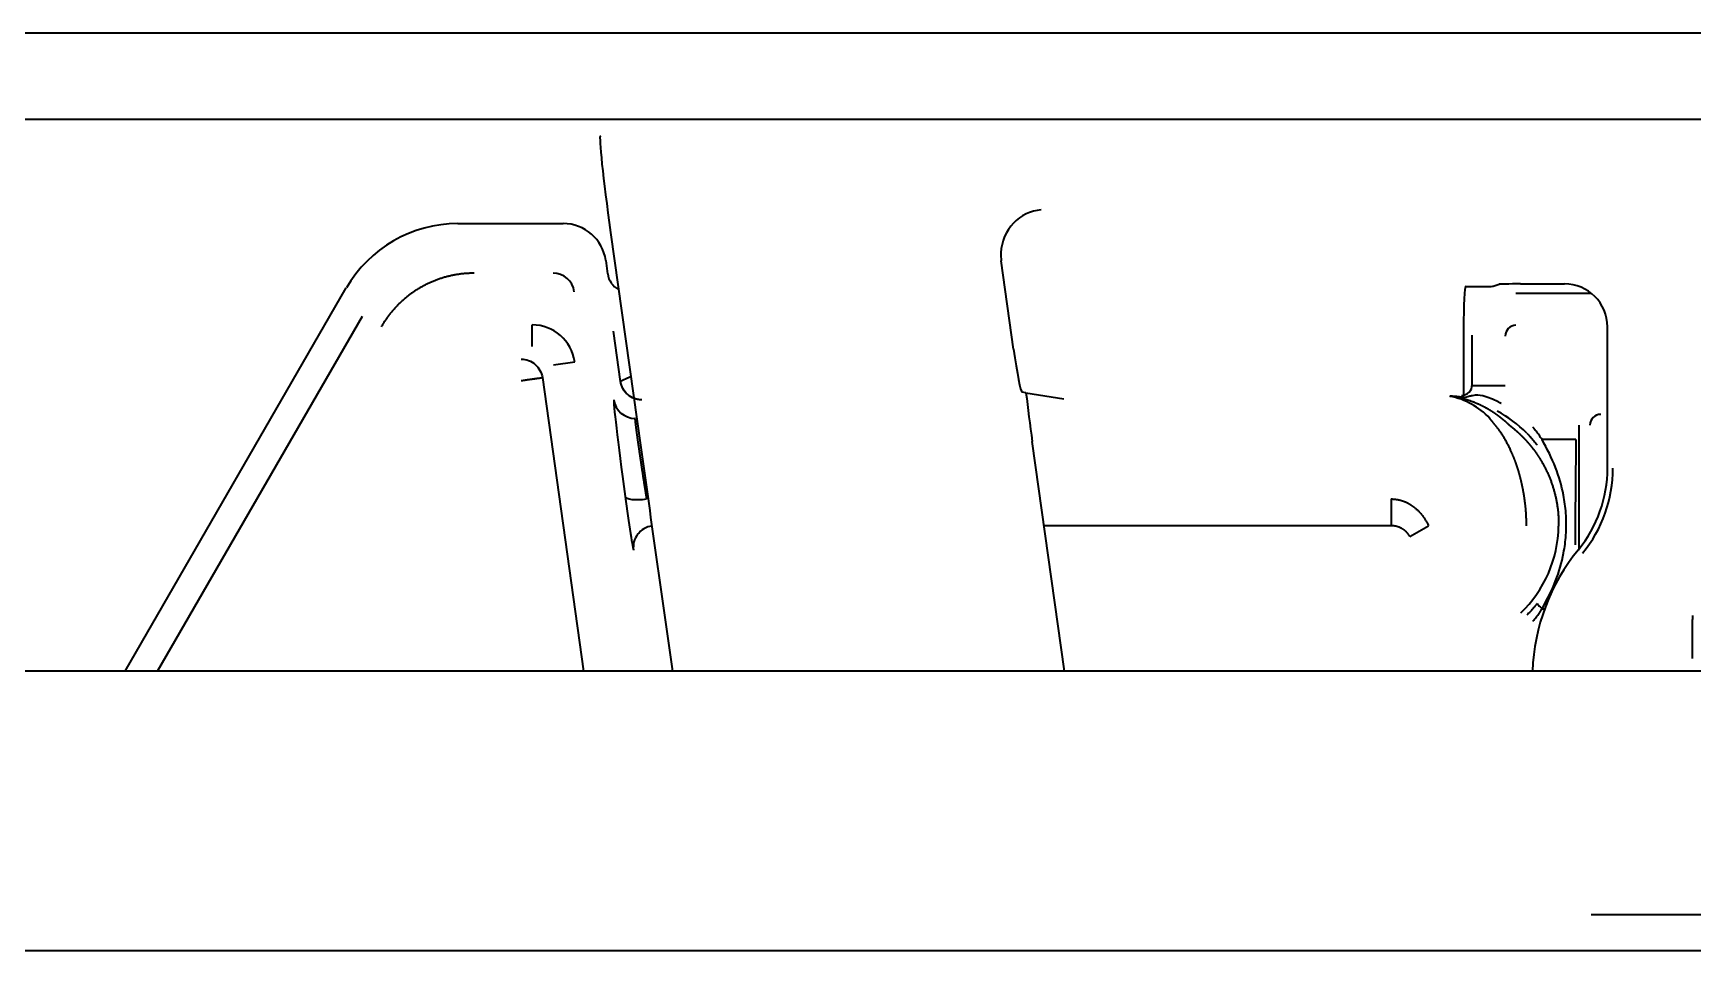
# Model space of a CAD drawing. Extents: x -760 to 4209, y 5795 to 10328.
# Drawn here: x 2426.9 to 2465.54, y 10196.42 to 10217.79 of the extents above; entities that cross this region are included whole.
import ezdxf

# ---------------------------------------------------------------- set-up
doc = ezdxf.new("R2010")
doc.units = 0
doc.header["$LTSCALE"] = 5
doc.layers.add('1', color=7, linetype='CONTINUOUS', true_color=0xffffff)
doc.layers.add('4', color=7, linetype='CONTINUOUS', true_color=0xffffff)

msp = doc.modelspace()

# ---------------------------------------------------------------- linework, layer by layer
at = {"layer": '1', "color": 7, "linetype": 'Continuous', "lineweight": 35}
for p, q in [((2507.775, 10217.788), (2052.335, 10217.788)), ((2049.923, 10215.788), (2510.187, 10215.788)), ((2440.342, 10213.15), (2441.046, 10208.143)), ((2449.728, 10210.429), (2449.439, 10212.486)), ((2460.248, 10211.888), (2460.397, 10211.888)), ((2460.896, 10211.896), (2461.03, 10211.941)), ((2461.529, 10211.949), (2462.555, 10211.949)), ((2460.205, 10210.905), (2460.205, 10209.36)), ((2463.555, 10207.66), (2463.555, 10210.949)), ((2450.015, 10209.414), (2449.921, 10209.429)), ((2450.015, 10209.414), (2450.897, 10209.272)), ((2441.046, 10208.143), (2441.046, 10208.143)), ((2450.914, 10202.932), (2450.162, 10208.281)), ((2463.173, 10197.268), (2525.973, 10197.268))]:
    msp.add_line(p, q, dxfattribs=at)
for centre, radius, start, end in [((2460.555, 10207.66), 3, 320.732, 0), ((2460.555, 10207.66), 3.127, 320.732, 0), ((2466.555, 10202.755), 4.75, 140.732, 177.8565)]:
    msp.add_arc(centre, radius, start, end, dxfattribs=at)
for centre, major_axis, ratio, start_param, end_param in [((2440.422, 10213.15), (0.317, -2.25), 0.03458, 3.136727, 4.707523), ((2450.371, 10212.675), (-0.353, -0.945), 0.923303, 3.526353, 5.044789), ((2450.431, 10212.622), (-0.757, 0.658), 0.996825, 0.6648, 0.853636), ((2460.257, 10210.905), (0, -1), 0.052408, 3.159046, 4.712389), ((2460.397, 10211.897), (0.5, 0), 0.017455, 4.712389, 6.230825), ((2461.529, 10211.94), (0.5, 0), 0.017455, 1.570796, 3.089233), ((2462.555, 10210.949), (0.447, 0.895), 0.99981, 5.176082, 6.746726), ((2449.781, 10210.429), (0.141, -1), 0.051895, 4.705076, 6.267145), ((2450.321, 10208.281), (0.423, -3), 0.051895, 4.31774, 4.705076), ((2444.546, 10208.143), (13.966, -99.249), 0.03458, 4.707523, 4.760049)]:
    msp.add_ellipse(centre, major_axis=major_axis, ratio=ratio, start_param=start_param, end_param=end_param, dxfattribs=at)
msp.add_open_spline([(2465.533, 10203.228), (2465.533, 10203.293), (2465.533, 10203.358), (2465.533, 10203.438), (2465.533, 10203.454), (2465.534, 10203.486), (2465.534, 10203.532), (2465.534, 10203.608), (2465.534, 10203.667), (2465.534, 10203.71), (2465.534, 10203.724), (2465.535, 10203.752), (2465.535, 10203.766), (2465.535, 10203.833), (2465.535, 10203.883), (2465.536, 10203.952), (2465.536, 10203.974), (2465.537, 10204.016), (2465.537, 10204.036), (2465.537, 10204.09), (2465.538, 10204.121), (2465.539, 10204.16), (2465.539, 10204.171), (2465.54, 10204.191), (2465.54, 10204.199), (2465.541, 10204.219), (2465.541, 10204.227), (2465.542, 10204.228)], degree=3, knots=[0, 0, 0, 0, 0.125, 0.125, 0.15625, 0.15625, 0.1875, 0.25, 0.3125, 0.3125, 0.34375, 0.34375, 0.375, 0.375, 0.5, 0.5, 0.5625, 0.5625, 0.625, 0.625, 0.75, 0.75, 0.8125, 0.8125, 0.875, 0.875, 1, 1, 1, 1], dxfattribs=at)
at = {"layer": '4', "color": 7, "linetype": 'Continuous', "lineweight": 35}
for p, q in [((2436.786, 10213.355), (2439.241, 10213.355)), ((2440.231, 10212.494), (2440.274, 10212.185)), ((2429.038, 10202.932), (2434.189, 10211.855)), ((2461.423, 10211.736), (2463.172, 10211.736)), ((2429.794, 10202.932), (2434.568, 10211.2)), ((2438.517, 10210.496), (2438.517, 10210.996)), ((2440.574, 10209.681), (2440.41, 10210.847)), ((2460.405, 10209.604), (2460.405, 10210.755)), ((2439.012, 10210.066), (2439.508, 10210.135)), ((2438.754, 10209.769), (2439.715, 10202.932)), ((2460.174, 10209.306), (2460.174, 10209.336)), ((2460.423, 10209.586), (2461.173, 10209.586)), ((2462.897, 10205.784), (2462.897, 10208.663)), ((2462.816, 10208.325), (2462.032, 10208.325)), ((2458.519, 10206.942), (2458.519, 10206.318)), ((2458.519, 10206.318), (2450.438, 10206.318)), ((2458.953, 10206.07), (2459.386, 10206.32)), ((2462.035, 10204.384), (2462.093, 10204.384)), ((2637.305, 10202.932), (2314.211, 10202.932)), ((2639.182, 10196.422), (1920.928, 10196.422)), ((2639.182, 10196.422), (1920.928, 10196.422))]:
    msp.add_line(p, q, dxfattribs=at)
for centre, radius, start, end in [((2438.517, 10209.996), 1, 7.9978, 90.0022), ((2459.555, 10206.355), 2.998, 44.9854, 61.5206), ((2459.555, 10206.355), 2.862, 313.7499, 359.076)]:
    msp.add_arc(centre, radius, start, end, dxfattribs=at)
for centre, major_axis, ratio, start_param, end_param in [((2436.788, 10210.353), (-1.501, 2.6), 0.999188, 5.759938, 6.806432), ((2439.241, 10212.354), (-0.342, -0.94), 0.99931, 2.059994, 3.490656), ((2439.002, 10211.699), (0.171, 0.47), 0.99931, 5.201587, 6.632249), ((2440.77, 10212.255), (-0.171, -0.47), 0.99931, 5.201587, 6.131808), ((2461.423, 10210.736), (-0.177, 0.177), 0.998783, 5.498396, 7.067974), ((2459.555, 10207.557), (0, -1.812), 0.96827, 2.341391, 2.951684), ((2460.068, 10209.518), (-0.033, -0.197), 0.640803, 0.011372, 0.258928), ((2460.174, 10209.498), (-0.04, -0.196), 0.561653, 0.010547, 0.345884), ((2460.155, 10209.605), (-0.177, 0.177), 0.998783, 2.356803, 3.926382), ((2440.84, 10206.251), (0.422, -3), 0.017285, 3.174069, 4.458518), ((2440.912, 10209.319), (0.47, -0.171), 0.99931, 3.630791, 5.061453), ((2463.397, 10208.662), (0.177, -0.177), 0.998783, 2.356803, 3.926382), ((2440.736, 10206.748), (0.141, -1), 0.017285, 4.458518, 6.263302), ((2441.179, 10207.067), (0.495, 0.067), 0.246669, 3.159603, 4.678851), ((2441.371, 10205.818), (0.328, 0.377), 0.999646, 0.850428, 2.425832)]:
    msp.add_ellipse(centre, major_axis=major_axis, ratio=ratio, start_param=start_param, end_param=end_param, dxfattribs=at)
msp.add_open_spline([(2437.164, 10212.199), (2436.836, 10212.199), (2436.2, 10212.029), (2435.631, 10211.701), (2435.165, 10211.235), (2435.001, 10210.95)], degree=2, dxfattribs=at)
for points, degree, knots in [([(2438.259, 10210.199), (2438.319, 10210.199), (2438.378, 10210.188), (2438.49, 10210.146), (2438.542, 10210.115), (2438.632, 10210.037), (2438.67, 10209.99), (2438.727, 10209.885), (2438.746, 10209.828), (2438.754, 10209.769)], 3, [0, 0, 0, 0, 0.25, 0.25, 0.5, 0.5, 0.75, 0.75, 1, 1, 1, 1]), ([(2438.259, 10209.699), (2438.263, 10209.699), (2438.27, 10209.7), (2438.28, 10209.702), (2438.291, 10209.703), (2438.301, 10209.705), (2438.311, 10209.706), (2438.321, 10209.708), (2438.331, 10209.709), (2438.34, 10209.711), (2438.35, 10209.712), (2438.359, 10209.713), (2438.368, 10209.715), (2438.377, 10209.716), (2438.386, 10209.717), (2438.395, 10209.718), (2438.403, 10209.72), (2438.411, 10209.721), (2438.419, 10209.722), (2438.427, 10209.723), (2438.435, 10209.724), (2438.443, 10209.725), (2438.45, 10209.727), (2438.458, 10209.728), (2438.465, 10209.729), (2438.472, 10209.73), (2438.479, 10209.731), (2438.485, 10209.731), (2438.492, 10209.732), (2438.498, 10209.733), (2438.504, 10209.734), (2438.51, 10209.735), (2438.516, 10209.736), (2438.522, 10209.736), (2438.527, 10209.737), (2438.533, 10209.738), (2438.538, 10209.739), (2438.543, 10209.739), (2438.548, 10209.74), (2438.553, 10209.741), (2438.557, 10209.741), (2438.562, 10209.742), (2438.566, 10209.742), (2438.57, 10209.743), (2438.574, 10209.743), (2438.578, 10209.744), (2438.582, 10209.744), (2438.586, 10209.745), (2438.589, 10209.745), (2438.593, 10209.746), (2438.596, 10209.746), (2438.599, 10209.747), (2438.602, 10209.747), (2438.605, 10209.748), (2438.617, 10209.749), (2438.636, 10209.752), (2438.659, 10209.755), (2438.678, 10209.758), (2438.693, 10209.76), (2438.706, 10209.762), (2438.715, 10209.763), (2438.723, 10209.764), (2438.729, 10209.766), (2438.734, 10209.767), (2438.738, 10209.768), (2438.742, 10209.77), (2438.745, 10209.77), (2438.747, 10209.771), (2438.749, 10209.771), (2438.75, 10209.77), (2438.752, 10209.77), (2438.753, 10209.77), (2438.753, 10209.769), (2438.754, 10209.769), (2438.754, 10209.769), (2438.754, 10209.769)], 3, [0, 0, 0, 0, 0.013849, 0.027532, 0.04105, 0.054402, 0.067589, 0.08061, 0.093466, 0.106155, 0.118679, 0.131037, 0.143228, 0.155253, 0.167113, 0.178805, 0.190332, 0.201692, 0.212886, 0.223914, 0.234775, 0.245469, 0.255998, 0.266359, 0.276554, 0.286583, 0.296445, 0.306141, 0.31567, 0.325032, 0.334228, 0.343258, 0.352121, 0.360818, 0.369348, 0.377712, 0.385909, 0.39394, 0.401805, 0.409504, 0.417036, 0.424402, 0.431602, 0.438636, 0.445504, 0.452206, 0.458742, 0.465112, 0.471316, 0.477354, 0.483227, 0.488935, 0.494477, 0.499853, 0.505064, 0.558103, 0.606799, 0.651139, 0.691116, 0.726733, 0.758006, 0.782867, 0.806574, 0.829104, 0.85043, 0.870523, 0.889362, 0.906936, 0.923257, 0.938362, 0.952323, 0.965258, 0.977343, 0.988824, 1, 1, 1, 1]), ([(2440.812, 10209.788), (2440.805, 10209.784), (2440.798, 10209.781), (2440.66, 10209.719), (2440.581, 10209.684), (2440.574, 10209.681)], 3, [0, 0, 0, 0, 0.0492, 0.0492, 1, 1, 1, 1]), ([(2441.069, 10209.251), (2441.009, 10209.251), (2440.95, 10209.261), (2440.838, 10209.303), (2440.786, 10209.334), (2440.696, 10209.412), (2440.658, 10209.459), (2440.601, 10209.564), (2440.582, 10209.622), (2440.574, 10209.681)], 3, [0, 0, 0, 0, 0.25, 0.25, 0.5, 0.5, 0.75, 0.75, 1, 1, 1, 1]), ([(2441.069, 10209.251), (2441.065, 10209.251), (2441.058, 10209.251), (2441.046, 10209.251), (2441.035, 10209.252), (2441.024, 10209.253), (2441.012, 10209.254), (2441, 10209.255), (2440.989, 10209.257), (2440.977, 10209.259), (2440.965, 10209.262), (2440.953, 10209.264), (2440.941, 10209.267), (2440.929, 10209.271), (2440.917, 10209.274), (2440.905, 10209.278), (2440.893, 10209.283), (2440.881, 10209.287), (2440.869, 10209.292), (2440.858, 10209.298), (2440.846, 10209.303), (2440.834, 10209.31), (2440.822, 10209.316), (2440.81, 10209.323), (2440.799, 10209.33), (2440.787, 10209.338), (2440.776, 10209.346), (2440.765, 10209.354), (2440.754, 10209.363), (2440.743, 10209.372), (2440.732, 10209.382), (2440.721, 10209.391), (2440.711, 10209.402), (2440.701, 10209.412), (2440.691, 10209.424), (2440.681, 10209.435), (2440.672, 10209.447), (2440.663, 10209.459), (2440.654, 10209.472), (2440.646, 10209.484), (2440.638, 10209.498), (2440.63, 10209.511), (2440.623, 10209.525), (2440.616, 10209.54), (2440.609, 10209.554), (2440.603, 10209.569), (2440.598, 10209.584), (2440.592, 10209.6), (2440.588, 10209.615), (2440.583, 10209.631), (2440.58, 10209.648), (2440.576, 10209.664), (2440.575, 10209.675), (2440.574, 10209.681)], 3, [0, 0, 0, 0, 0.015578, 0.031318, 0.047219, 0.063281, 0.079504, 0.095888, 0.112433, 0.12914, 0.146008, 0.163037, 0.180227, 0.197578, 0.215091, 0.232765, 0.250599, 0.268595, 0.286753, 0.305071, 0.323551, 0.342191, 0.360993, 0.379956, 0.399081, 0.418366, 0.437813, 0.457421, 0.47719, 0.49712, 0.517211, 0.537464, 0.557877, 0.578452, 0.599188, 0.620086, 0.641144, 0.662364, 0.683745, 0.705287, 0.72699, 0.748854, 0.77088, 0.793066, 0.815414, 0.837923, 0.860594, 0.883425, 0.906418, 0.929571, 0.952886, 0.976363, 1, 1, 1, 1]), ([(2459.886, 10209.336), (2459.903, 10209.336), (2459.92, 10209.335), (2459.954, 10209.332), (2459.97, 10209.33), (2459.997, 10209.327), (2460.007, 10209.325), (2460.023, 10209.323), (2460.03, 10209.322), (2460.036, 10209.321)], 3, [0, 0, 0, 0, 0.338462, 0.338462, 0.666667, 0.666667, 0.871795, 0.871795, 1, 1, 1, 1]), ([(2460.068, 10209.322), (2460.06, 10209.323), (2460.053, 10209.324), (2460.032, 10209.326), (2460.02, 10209.328), (2459.988, 10209.331), (2459.968, 10209.332), (2459.927, 10209.335), (2459.907, 10209.336), (2459.886, 10209.336)], 3, [0, 0, 0, 0, 0.128205, 0.128205, 0.333333, 0.333333, 0.661538, 0.661538, 1, 1, 1, 1]), ([(2460.036, 10209.321), (2460.047, 10209.319), (2460.058, 10209.317), (2460.08, 10209.313), (2460.09, 10209.311), (2460.108, 10209.308), (2460.115, 10209.306), (2460.126, 10209.304), (2460.131, 10209.303), (2460.135, 10209.302)], 3, [0, 0, 0, 0, 0.338462, 0.338462, 0.666667, 0.666667, 0.871795, 0.871795, 1, 1, 1, 1]), ([(2460.036, 10209.321), (2460.04, 10209.32), (2460.047, 10209.318), (2460.057, 10209.316), (2460.068, 10209.314), (2460.079, 10209.312), (2460.089, 10209.309), (2460.1, 10209.307), (2460.11, 10209.304), (2460.121, 10209.302), (2460.131, 10209.299), (2460.142, 10209.297), (2460.153, 10209.294), (2460.163, 10209.291), (2460.174, 10209.288), (2460.184, 10209.286), (2460.195, 10209.283), (2460.206, 10209.28), (2460.216, 10209.277), (2460.227, 10209.274), (2460.238, 10209.271), (2460.248, 10209.267), (2460.259, 10209.264), (2460.269, 10209.261), (2460.28, 10209.258), (2460.291, 10209.254), (2460.301, 10209.251), (2460.312, 10209.247), (2460.323, 10209.244), (2460.333, 10209.24), (2460.344, 10209.237), (2460.355, 10209.233), (2460.365, 10209.229), (2460.376, 10209.225), (2460.387, 10209.221), (2460.397, 10209.217), (2460.408, 10209.213), (2460.419, 10209.209), (2460.429, 10209.205), (2460.44, 10209.201), (2460.45, 10209.197), (2460.461, 10209.193), (2460.472, 10209.188), (2460.482, 10209.184), (2460.493, 10209.179), (2460.504, 10209.175), (2460.514, 10209.17), (2460.525, 10209.166), (2460.535, 10209.161), (2460.546, 10209.156), (2460.557, 10209.152), (2460.567, 10209.147), (2460.578, 10209.142), (2460.588, 10209.137), (2460.599, 10209.132), (2460.609, 10209.127), (2460.62, 10209.122), (2460.63, 10209.117), (2460.641, 10209.111), (2460.651, 10209.106), (2460.662, 10209.101), (2460.672, 10209.095), (2460.683, 10209.09), (2460.693, 10209.084), (2460.704, 10209.079), (2460.714, 10209.073), (2460.725, 10209.067), (2460.735, 10209.062), (2460.745, 10209.056), (2460.756, 10209.05), (2460.766, 10209.044), (2460.777, 10209.038), (2460.787, 10209.032), (2460.797, 10209.026), (2460.808, 10209.02), (2460.818, 10209.014), (2460.828, 10209.007), (2460.838, 10209.001), (2460.849, 10208.995), (2460.859, 10208.988), (2460.869, 10208.982), (2460.879, 10208.975), (2460.889, 10208.968), (2460.9, 10208.962), (2460.91, 10208.955), (2460.92, 10208.948), (2460.93, 10208.941), (2460.94, 10208.934), (2460.95, 10208.927), (2460.96, 10208.92), (2460.97, 10208.913), (2460.98, 10208.906), (2460.99, 10208.899), (2461, 10208.892), (2461.01, 10208.884), (2461.02, 10208.877), (2461.03, 10208.87), (2461.039, 10208.862), (2461.049, 10208.854), (2461.059, 10208.847), (2461.069, 10208.839), (2461.078, 10208.831), (2461.088, 10208.824), (2461.098, 10208.816), (2461.107, 10208.808), (2461.117, 10208.8), (2461.127, 10208.792), (2461.136, 10208.784), (2461.146, 10208.776), (2461.155, 10208.768), (2461.165, 10208.759), (2461.174, 10208.751), (2461.184, 10208.743), (2461.193, 10208.734), (2461.202, 10208.726), (2461.212, 10208.717), (2461.221, 10208.709), (2461.23, 10208.7), (2461.239, 10208.691), (2461.248, 10208.683), (2461.254, 10208.677), (2461.258, 10208.674)], 3, [0, 0, 0, 0, 0.003432, 0.006948, 0.010546, 0.014229, 0.017994, 0.021843, 0.025776, 0.029792, 0.033892, 0.038076, 0.042344, 0.046695, 0.05113, 0.055649, 0.060252, 0.064939, 0.06971, 0.074565, 0.079504, 0.084527, 0.089634, 0.094826, 0.100101, 0.105461, 0.110905, 0.116433, 0.122045, 0.127741, 0.133522, 0.139387, 0.145337, 0.151371, 0.157489, 0.163691, 0.169978, 0.176349, 0.182805, 0.189345, 0.195969, 0.202678, 0.209471, 0.216349, 0.223311, 0.230357, 0.237489, 0.244704, 0.252004, 0.259389, 0.266858, 0.274411, 0.28205, 0.289772, 0.297579, 0.305471, 0.313448, 0.321508, 0.329654, 0.337884, 0.346198, 0.354598, 0.363081, 0.37165, 0.380303, 0.38904, 0.397862, 0.406769, 0.415761, 0.424837, 0.433997, 0.443243, 0.452572, 0.461987, 0.471486, 0.48107, 0.490739, 0.500492, 0.51033, 0.520252, 0.530259, 0.540351, 0.550527, 0.560789, 0.571134, 0.581565, 0.59208, 0.60268, 0.613365, 0.624134, 0.634988, 0.645927, 0.65695, 0.668058, 0.679251, 0.690528, 0.70189, 0.713337, 0.724869, 0.736485, 0.748186, 0.759972, 0.771842, 0.783798, 0.795838, 0.807962, 0.820172, 0.832466, 0.844844, 0.857308, 0.869856, 0.882489, 0.895207, 0.90801, 0.920897, 0.933869, 0.946926, 0.960067, 0.973293, 0.986604, 1, 1, 1, 1]), ([(2460.174, 10209.307), (2460.169, 10209.307), (2460.164, 10209.308), (2460.152, 10209.31), (2460.145, 10209.311), (2460.126, 10209.314), (2460.115, 10209.316), (2460.091, 10209.319), (2460.08, 10209.32), (2460.068, 10209.322)], 3, [0, 0, 0, 0, 0.128205, 0.128205, 0.333333, 0.333333, 0.661538, 0.661538, 1, 1, 1, 1]), ([(2461.08, 10209.166), (2461.08, 10209.166), (2461.079, 10209.166), (2461.042, 10209.187), (2461.004, 10209.207), (2460.906, 10209.254), (2460.847, 10209.28), (2460.697, 10209.333), (2460.612, 10209.355), (2460.492, 10209.36), (2460.453, 10209.356), (2460.385, 10209.342), (2460.361, 10209.335), (2460.297, 10209.319), (2460.27, 10209.302), (2460.174, 10209.306)], 3, [0, 0, 0, 0, 0.002149, 0.002149, 0.130078, 0.130078, 0.334766, 0.334766, 0.662266, 0.662266, 0.831133, 0.831133, 0.915566, 0.915566, 1, 1, 1, 1]), ([(2440.912, 10208.819), (2440.911, 10208.819), (2440.911, 10208.818), (2440.911, 10208.817), (2440.911, 10208.815), (2440.91, 10208.813), (2440.91, 10208.811), (2440.91, 10208.809), (2440.91, 10208.806), (2440.91, 10208.803), (2440.91, 10208.8), (2440.91, 10208.796), (2440.91, 10208.792), (2440.911, 10208.788), (2440.911, 10208.783), (2440.911, 10208.779), (2440.912, 10208.774), (2440.912, 10208.768), (2440.913, 10208.763), (2440.913, 10208.757), (2440.914, 10208.75), (2440.914, 10208.744), (2440.915, 10208.737), (2440.916, 10208.73), (2440.917, 10208.722), (2440.918, 10208.714), (2440.919, 10208.706), (2440.919, 10208.698), (2440.921, 10208.689), (2440.922, 10208.68), (2440.923, 10208.67), (2440.924, 10208.66), (2440.925, 10208.65), (2440.927, 10208.64), (2440.928, 10208.629), (2440.929, 10208.618), (2440.931, 10208.607), (2440.932, 10208.595), (2440.934, 10208.583), (2440.936, 10208.57), (2440.937, 10208.558), (2440.939, 10208.545), (2440.941, 10208.531), (2440.943, 10208.517), (2440.944, 10208.503), (2440.946, 10208.489), (2440.948, 10208.474), (2440.95, 10208.459), (2440.953, 10208.444), (2440.955, 10208.428), (2440.957, 10208.412), (2440.959, 10208.395), (2440.962, 10208.379), (2440.964, 10208.362), (2440.966, 10208.344), (2440.969, 10208.326), (2440.972, 10208.308), (2440.974, 10208.29), (2440.977, 10208.271), (2440.979, 10208.252), (2440.982, 10208.233), (2440.985, 10208.213), (2440.988, 10208.193), (2440.991, 10208.172), (2440.994, 10208.151), (2440.997, 10208.13), (2441, 10208.109), (2441.003, 10208.087), (2441.006, 10208.065), (2441.01, 10208.043), (2441.013, 10208.02), (2441.016, 10207.997), (2441.02, 10207.974), (2441.023, 10207.95), (2441.027, 10207.926), (2441.03, 10207.902), (2441.034, 10207.877), (2441.038, 10207.852), (2441.041, 10207.827), (2441.045, 10207.801), (2441.049, 10207.776), (2441.053, 10207.749), (2441.057, 10207.723), (2441.061, 10207.696), (2441.065, 10207.669), (2441.069, 10207.642), (2441.073, 10207.614), (2441.077, 10207.587), (2441.082, 10207.558), (2441.086, 10207.53), (2441.09, 10207.501), (2441.095, 10207.472), (2441.099, 10207.443), (2441.104, 10207.414), (2441.108, 10207.384), (2441.113, 10207.354), (2441.118, 10207.324), (2441.123, 10207.293), (2441.127, 10207.262), (2441.132, 10207.231), (2441.137, 10207.2), (2441.142, 10207.169), (2441.147, 10207.137), (2441.152, 10207.105), (2441.157, 10207.073), (2441.163, 10207.041), (2441.168, 10207.008), (2441.173, 10206.975), (2441.177, 10206.953), (2441.179, 10206.942)], 3, [0, 0, 0, 0, 0.008053, 0.016128, 0.024228, 0.03235, 0.040497, 0.048666, 0.05686, 0.065077, 0.073317, 0.081581, 0.089869, 0.098181, 0.106516, 0.114875, 0.123258, 0.131665, 0.140096, 0.14855, 0.157029, 0.165531, 0.174058, 0.182608, 0.191183, 0.199782, 0.208405, 0.217052, 0.225723, 0.234418, 0.243138, 0.251882, 0.26065, 0.269443, 0.27826, 0.287101, 0.295967, 0.304857, 0.313772, 0.322711, 0.331675, 0.340663, 0.349676, 0.358713, 0.367775, 0.376862, 0.385973, 0.395109, 0.40427, 0.413456, 0.422666, 0.431901, 0.441161, 0.450446, 0.459755, 0.46909, 0.47845, 0.487834, 0.497243, 0.506678, 0.516137, 0.525622, 0.535131, 0.544666, 0.554225, 0.56381, 0.57342, 0.583055, 0.592715, 0.602401, 0.612111, 0.621847, 0.631608, 0.641395, 0.651207, 0.661044, 0.670906, 0.680794, 0.690707, 0.700646, 0.71061, 0.7206, 0.730615, 0.740655, 0.750721, 0.760812, 0.770929, 0.781072, 0.79124, 0.801434, 0.811653, 0.821898, 0.832169, 0.842465, 0.852787, 0.863135, 0.873508, 0.883907, 0.894332, 0.904782, 0.915259, 0.925761, 0.936289, 0.946843, 0.957422, 0.968028, 0.978659, 0.989317, 1, 1, 1, 1]), ([(2461.667, 10206.32), (2461.667, 10206.328), (2461.667, 10206.343), (2461.667, 10206.365), (2461.667, 10206.387), (2461.667, 10206.41), (2461.667, 10206.432), (2461.666, 10206.455), (2461.666, 10206.478), (2461.665, 10206.5), (2461.664, 10206.523), (2461.663, 10206.546), (2461.662, 10206.569), (2461.661, 10206.593), (2461.659, 10206.616), (2461.658, 10206.639), (2461.656, 10206.662), (2461.654, 10206.686), (2461.652, 10206.709), (2461.65, 10206.733), (2461.648, 10206.756), (2461.645, 10206.78), (2461.643, 10206.804), (2461.64, 10206.827), (2461.637, 10206.851), (2461.634, 10206.875), (2461.631, 10206.899), (2461.628, 10206.923), (2461.625, 10206.947), (2461.621, 10206.971), (2461.618, 10206.995), (2461.614, 10207.019), (2461.61, 10207.043), (2461.606, 10207.067), (2461.602, 10207.091), (2461.598, 10207.115), (2461.593, 10207.139), (2461.589, 10207.164), (2461.584, 10207.188), (2461.579, 10207.212), (2461.574, 10207.236), (2461.569, 10207.26), (2461.564, 10207.284), (2461.559, 10207.308), (2461.553, 10207.332), (2461.548, 10207.356), (2461.542, 10207.38), (2461.536, 10207.404), (2461.53, 10207.428), (2461.524, 10207.452), (2461.518, 10207.476), (2461.511, 10207.5), (2461.505, 10207.524), (2461.498, 10207.548), (2461.491, 10207.571), (2461.484, 10207.595), (2461.477, 10207.618), (2461.47, 10207.642), (2461.462, 10207.665), (2461.455, 10207.689), (2461.447, 10207.712), (2461.439, 10207.735), (2461.431, 10207.758), (2461.423, 10207.781), (2461.415, 10207.804), (2461.407, 10207.826), (2461.398, 10207.849), (2461.39, 10207.871), (2461.381, 10207.894), (2461.372, 10207.916), (2461.363, 10207.938), (2461.354, 10207.96), (2461.345, 10207.982), (2461.336, 10208.003), (2461.326, 10208.025), (2461.316, 10208.046), (2461.303, 10208.075), (2461.286, 10208.112), (2461.265, 10208.154), (2461.244, 10208.196), (2461.223, 10208.237), (2461.202, 10208.276), (2461.181, 10208.315), (2461.16, 10208.352), (2461.139, 10208.388), (2461.118, 10208.422), (2461.096, 10208.455), (2461.075, 10208.487), (2461.054, 10208.517), (2461.033, 10208.547), (2461.012, 10208.574), (2460.993, 10208.597), (2460.978, 10208.616), (2460.966, 10208.63), (2460.954, 10208.644), (2460.943, 10208.658), (2460.933, 10208.671), (2460.922, 10208.683), (2460.913, 10208.695), (2460.903, 10208.707), (2460.894, 10208.718), (2460.886, 10208.728), (2460.878, 10208.738), (2460.87, 10208.747), (2460.863, 10208.756), (2460.857, 10208.764), (2460.851, 10208.772), (2460.845, 10208.779), (2460.84, 10208.785), (2460.835, 10208.791), (2460.831, 10208.797), (2460.827, 10208.801), (2460.824, 10208.806), (2460.821, 10208.809), (2460.818, 10208.813), (2460.816, 10208.815), (2460.815, 10208.817), (2460.814, 10208.818), (2460.814, 10208.819)], 3, [0, 0, 0, 0, 0.00561, 0.011244, 0.016903, 0.022586, 0.028295, 0.034029, 0.039789, 0.045574, 0.051385, 0.057222, 0.063086, 0.068976, 0.074892, 0.080836, 0.086806, 0.092804, 0.098829, 0.104881, 0.110961, 0.117069, 0.123205, 0.129369, 0.135561, 0.141782, 0.148031, 0.154309, 0.160616, 0.166952, 0.173318, 0.179712, 0.186137, 0.192591, 0.199074, 0.205588, 0.212131, 0.218705, 0.225309, 0.231944, 0.238609, 0.245305, 0.252031, 0.258789, 0.265577, 0.272397, 0.279248, 0.286131, 0.293045, 0.29999, 0.306968, 0.313977, 0.321018, 0.328091, 0.335197, 0.342335, 0.349505, 0.356707, 0.363942, 0.37121, 0.378511, 0.385844, 0.393211, 0.40061, 0.408043, 0.415509, 0.423008, 0.43054, 0.438107, 0.445706, 0.45334, 0.461007, 0.468708, 0.476442, 0.484211, 0.492014, 0.499851, 0.516498, 0.533147, 0.549797, 0.566448, 0.583101, 0.599756, 0.616412, 0.633069, 0.649728, 0.666389, 0.683051, 0.699715, 0.71638, 0.733047, 0.749715, 0.759731, 0.769706, 0.77964, 0.789536, 0.799394, 0.809216, 0.819003, 0.828755, 0.838475, 0.848164, 0.857822, 0.867452, 0.877054, 0.88663, 0.896182, 0.905709, 0.915215, 0.9247, 0.934166, 0.943613, 0.953044, 0.96246, 0.971862, 0.981252, 0.990631, 1, 1, 1, 1]), ([(2461.258, 10208.674), (2461.258, 10208.674), (2461.258, 10208.673), (2461.259, 10208.672), (2461.26, 10208.672), (2461.262, 10208.67), (2461.263, 10208.669), (2461.265, 10208.668), (2461.266, 10208.666), (2461.268, 10208.665), (2461.27, 10208.663), (2461.273, 10208.661), (2461.275, 10208.659), (2461.278, 10208.657), (2461.281, 10208.655), (2461.284, 10208.652), (2461.287, 10208.65), (2461.29, 10208.647), (2461.294, 10208.644), (2461.297, 10208.641), (2461.301, 10208.638), (2461.305, 10208.635), (2461.309, 10208.632), (2461.314, 10208.628), (2461.318, 10208.625), (2461.323, 10208.621), (2461.328, 10208.617), (2461.333, 10208.613), (2461.338, 10208.609), (2461.343, 10208.604), (2461.349, 10208.6), (2461.354, 10208.595), (2461.36, 10208.59), (2461.366, 10208.585), (2461.372, 10208.58), (2461.379, 10208.575), (2461.385, 10208.569), (2461.392, 10208.564), (2461.398, 10208.558), (2461.405, 10208.552), (2461.412, 10208.546), (2461.419, 10208.54), (2461.427, 10208.533), (2461.434, 10208.527), (2461.442, 10208.52), (2461.449, 10208.513), (2461.457, 10208.506), (2461.465, 10208.499), (2461.473, 10208.491), (2461.482, 10208.484), (2461.49, 10208.476), (2461.499, 10208.468), (2461.507, 10208.46), (2461.516, 10208.452), (2461.525, 10208.443), (2461.534, 10208.434), (2461.543, 10208.425), (2461.552, 10208.416), (2461.562, 10208.407), (2461.571, 10208.398), (2461.581, 10208.388), (2461.591, 10208.378), (2461.6, 10208.368), (2461.61, 10208.358), (2461.62, 10208.347), (2461.63, 10208.337), (2461.641, 10208.326), (2461.651, 10208.315), (2461.661, 10208.303), (2461.672, 10208.292), (2461.682, 10208.28), (2461.693, 10208.268), (2461.704, 10208.256), (2461.714, 10208.243), (2461.725, 10208.231), (2461.736, 10208.218), (2461.747, 10208.205), (2461.758, 10208.191), (2461.769, 10208.178), (2461.78, 10208.164), (2461.792, 10208.15), (2461.803, 10208.136), (2461.814, 10208.121), (2461.825, 10208.106), (2461.837, 10208.091), (2461.848, 10208.076), (2461.86, 10208.061), (2461.871, 10208.045), (2461.883, 10208.029), (2461.894, 10208.013), (2461.906, 10207.996), (2461.917, 10207.979), (2461.929, 10207.962), (2461.94, 10207.945), (2461.952, 10207.927), (2461.963, 10207.91), (2461.975, 10207.891), (2461.989, 10207.868), (2462.006, 10207.84), (2462.027, 10207.805), (2462.046, 10207.771), (2462.066, 10207.736), (2462.084, 10207.701), (2462.103, 10207.666), (2462.121, 10207.63), (2462.138, 10207.594), (2462.155, 10207.558), (2462.172, 10207.521), (2462.188, 10207.484), (2462.203, 10207.447), (2462.218, 10207.409), (2462.233, 10207.371), (2462.247, 10207.333), (2462.26, 10207.295), (2462.273, 10207.256), (2462.286, 10207.217), (2462.298, 10207.178), (2462.309, 10207.138), (2462.32, 10207.099), (2462.33, 10207.059), (2462.34, 10207.018), (2462.349, 10206.978), (2462.358, 10206.937), (2462.366, 10206.897), (2462.374, 10206.856), (2462.381, 10206.814), (2462.387, 10206.773), (2462.393, 10206.731), (2462.398, 10206.69), (2462.403, 10206.648), (2462.407, 10206.606), (2462.41, 10206.564), (2462.413, 10206.521), (2462.415, 10206.479), (2462.416, 10206.437), (2462.417, 10206.394), (2462.418, 10206.351), (2462.417, 10206.323), (2462.417, 10206.308)], 3, [0, 0, 0, 0, 0.004094, 0.008186, 0.012278, 0.016371, 0.020465, 0.024563, 0.028663, 0.032769, 0.03688, 0.040997, 0.045122, 0.049256, 0.053399, 0.057552, 0.061717, 0.065894, 0.070084, 0.074288, 0.078507, 0.082743, 0.086994, 0.091264, 0.095552, 0.099859, 0.104187, 0.108535, 0.112906, 0.117299, 0.121716, 0.126156, 0.130622, 0.135114, 0.139631, 0.144177, 0.14875, 0.153351, 0.157982, 0.162643, 0.167335, 0.172058, 0.176812, 0.1816, 0.18642, 0.191274, 0.196163, 0.201086, 0.206045, 0.21104, 0.216071, 0.22114, 0.226246, 0.23139, 0.236572, 0.241794, 0.247055, 0.252356, 0.257698, 0.26308, 0.268504, 0.273969, 0.279476, 0.285026, 0.290619, 0.296255, 0.301935, 0.307658, 0.313426, 0.319239, 0.325097, 0.331, 0.336948, 0.342943, 0.348984, 0.355072, 0.361206, 0.367388, 0.373617, 0.379893, 0.386218, 0.392591, 0.399013, 0.405483, 0.412002, 0.418571, 0.425189, 0.431856, 0.438574, 0.445342, 0.45216, 0.459028, 0.465948, 0.472918, 0.479939, 0.487012, 0.494136, 0.501312, 0.51434, 0.527315, 0.540238, 0.553111, 0.565937, 0.578717, 0.591453, 0.604147, 0.6168, 0.629415, 0.641993, 0.654537, 0.667049, 0.679529, 0.691982, 0.704407, 0.716808, 0.729186, 0.741544, 0.753883, 0.766206, 0.778515, 0.790811, 0.803097, 0.815376, 0.827648, 0.839916, 0.852182, 0.864449, 0.876718, 0.888991, 0.901272, 0.91356, 0.92586, 0.938172, 0.9505, 0.962844, 0.975208, 0.987592, 1, 1, 1, 1]), ([(2462.032, 10208.325), (2462.01, 10208.359), (2461.987, 10208.393), (2461.94, 10208.458), (2461.916, 10208.49), (2461.877, 10208.541), (2461.862, 10208.561), (2461.837, 10208.592), (2461.827, 10208.604), (2461.817, 10208.615)], 3, [0, 0, 0, 0, 0.338462, 0.338462, 0.666667, 0.666667, 0.871795, 0.871795, 1, 1, 1, 1]), ([(2461.676, 10208.474), (2461.687, 10208.463), (2461.698, 10208.452), (2461.726, 10208.423), (2461.743, 10208.405), (2461.787, 10208.357), (2461.814, 10208.327), (2461.866, 10208.265), (2461.892, 10208.233), (2461.917, 10208.201)], 3, [0, 0, 0, 0, 0.128205, 0.128205, 0.333333, 0.333333, 0.661538, 0.661538, 1, 1, 1, 1]), ([(2462.035, 10204.384), (2462.152, 10204.622), (2462.262, 10204.817), (2462.43, 10205.247), (2462.492, 10205.463), (2462.559, 10205.82), (2462.577, 10205.959), (2462.593, 10206.184), (2462.596, 10206.27), (2462.596, 10206.442), (2462.593, 10206.529), (2462.576, 10206.754), (2462.558, 10206.893), (2462.489, 10207.251), (2462.426, 10207.465), (2462.259, 10207.896), (2462.153, 10208.103), (2462.032, 10208.325)], 3, [0, 0, 0, 0, 0.169231, 0.169231, 0.333333, 0.333333, 0.435897, 0.435897, 0.5, 0.5, 0.564103, 0.564103, 0.666667, 0.666667, 0.830769, 0.830769, 1, 1, 1, 1]), ([(2462.816, 10208.325), (2462.816, 10208.098), (2462.815, 10207.819), (2462.814, 10207.708), (2462.813, 10207.569), (2462.812, 10207.489), (2462.809, 10207.159), (2462.808, 10207.074), (2462.807, 10206.937), (2462.806, 10206.827), (2462.805, 10206.553), (2462.805, 10206.122), (2462.806, 10205.871)], 2, [0, 0, 0, 0.202496, 0.202496, 0.303744, 0.303744, 0.404992, 0.506239, 0.506239, 0.607487, 0.607487, 0.809983, 1, 1, 1]), ([(2458.519, 10206.942), (2458.524, 10206.942), (2458.533, 10206.942), (2458.547, 10206.942), (2458.561, 10206.941), (2458.575, 10206.94), (2458.589, 10206.939), (2458.603, 10206.938), (2458.617, 10206.937), (2458.63, 10206.935), (2458.644, 10206.933), (2458.658, 10206.931), (2458.671, 10206.928), (2458.685, 10206.926), (2458.698, 10206.923), (2458.712, 10206.92), (2458.725, 10206.916), (2458.738, 10206.913), (2458.751, 10206.909), (2458.765, 10206.905), (2458.778, 10206.901), (2458.791, 10206.896), (2458.804, 10206.892), (2458.817, 10206.887), (2458.83, 10206.881), (2458.843, 10206.876), (2458.856, 10206.87), (2458.869, 10206.865), (2458.881, 10206.859), (2458.894, 10206.852), (2458.907, 10206.846), (2458.919, 10206.839), (2458.932, 10206.832), (2458.944, 10206.825), (2458.957, 10206.817), (2458.969, 10206.81), (2458.982, 10206.802), (2458.994, 10206.794), (2459.006, 10206.785), (2459.018, 10206.777), (2459.031, 10206.768), (2459.047, 10206.755), (2459.068, 10206.739), (2459.092, 10206.718), (2459.116, 10206.697), (2459.14, 10206.675), (2459.162, 10206.652), (2459.184, 10206.629), (2459.206, 10206.604), (2459.227, 10206.579), (2459.247, 10206.554), (2459.266, 10206.527), (2459.285, 10206.5), (2459.304, 10206.472), (2459.321, 10206.443), (2459.338, 10206.413), (2459.355, 10206.383), (2459.371, 10206.352), (2459.381, 10206.331), (2459.386, 10206.32)], 3, [0, 0, 0, 0, 0.012439, 0.024839, 0.037202, 0.049532, 0.061833, 0.074107, 0.086359, 0.098593, 0.110811, 0.123017, 0.135216, 0.14741, 0.159603, 0.171799, 0.184001, 0.196214, 0.20844, 0.220684, 0.232948, 0.245237, 0.257554, 0.269902, 0.282285, 0.294707, 0.30717, 0.319679, 0.332236, 0.344846, 0.35751, 0.370233, 0.383018, 0.395867, 0.408784, 0.421772, 0.434834, 0.447973, 0.461192, 0.474493, 0.48788, 0.501355, 0.52983, 0.558289, 0.586757, 0.61526, 0.643822, 0.672469, 0.701226, 0.730116, 0.759165, 0.788395, 0.817831, 0.847495, 0.87741, 0.907597, 0.938077, 0.968872, 1, 1, 1, 1]), ([(2458.953, 10206.07), (2458.951, 10206.072), (2458.948, 10206.078), (2458.944, 10206.086), (2458.938, 10206.094), (2458.933, 10206.102), (2458.927, 10206.111), (2458.92, 10206.12), (2458.913, 10206.129), (2458.905, 10206.138), (2458.897, 10206.148), (2458.889, 10206.157), (2458.88, 10206.167), (2458.87, 10206.177), (2458.859, 10206.186), (2458.849, 10206.196), (2458.837, 10206.206), (2458.825, 10206.215), (2458.812, 10206.225), (2458.798, 10206.234), (2458.784, 10206.243), (2458.766, 10206.254), (2458.744, 10206.266), (2458.718, 10206.278), (2458.693, 10206.288), (2458.668, 10206.296), (2458.644, 10206.303), (2458.621, 10206.308), (2458.599, 10206.312), (2458.577, 10206.315), (2458.557, 10206.317), (2458.538, 10206.318), (2458.525, 10206.318), (2458.519, 10206.318)], 3, [0, 0, 0, 0, 0.016707, 0.034268, 0.052687, 0.071972, 0.092125, 0.113151, 0.135054, 0.157836, 0.1815, 0.206049, 0.231486, 0.25781, 0.285026, 0.313134, 0.342135, 0.372031, 0.402824, 0.434514, 0.467102, 0.50059, 0.557038, 0.611257, 0.663251, 0.713027, 0.760591, 0.805949, 0.849109, 0.890083, 0.92888, 0.965513, 1, 1, 1, 1]), ([(2461.92, 10204.512), (2461.911, 10204.499), (2461.901, 10204.487), (2461.875, 10204.455), (2461.859, 10204.436), (2461.817, 10204.386), (2461.79, 10204.355), (2461.734, 10204.295), (2461.705, 10204.265), (2461.676, 10204.235)], 3, [0, 0, 0, 0, 0.128205, 0.128205, 0.333333, 0.333333, 0.661538, 0.661538, 1, 1, 1, 1]), ([(2461.817, 10204.094), (2461.843, 10204.125), (2461.869, 10204.157), (2461.919, 10204.222), (2461.942, 10204.254), (2461.98, 10204.308), (2461.994, 10204.328), (2462.017, 10204.362), (2462.026, 10204.371), (2462.035, 10204.384)], 3, [0, 0, 0, 0, 0.338462, 0.338462, 0.666667, 0.666667, 0.871795, 0.871795, 1, 1, 1, 1]), ([(2461.92, 10204.512), (2461.916, 10204.506), (2461.926, 10204.489), (2461.967, 10204.443), (2461.999, 10204.413), (2462.035, 10204.384)], 3, [0, 0, 0, 0, 0.5, 0.5, 1, 1, 1, 1])]:
    msp.add_open_spline(points, degree=degree, knots=knots, dxfattribs=at)

doc.saveas('drawing.dxf')
